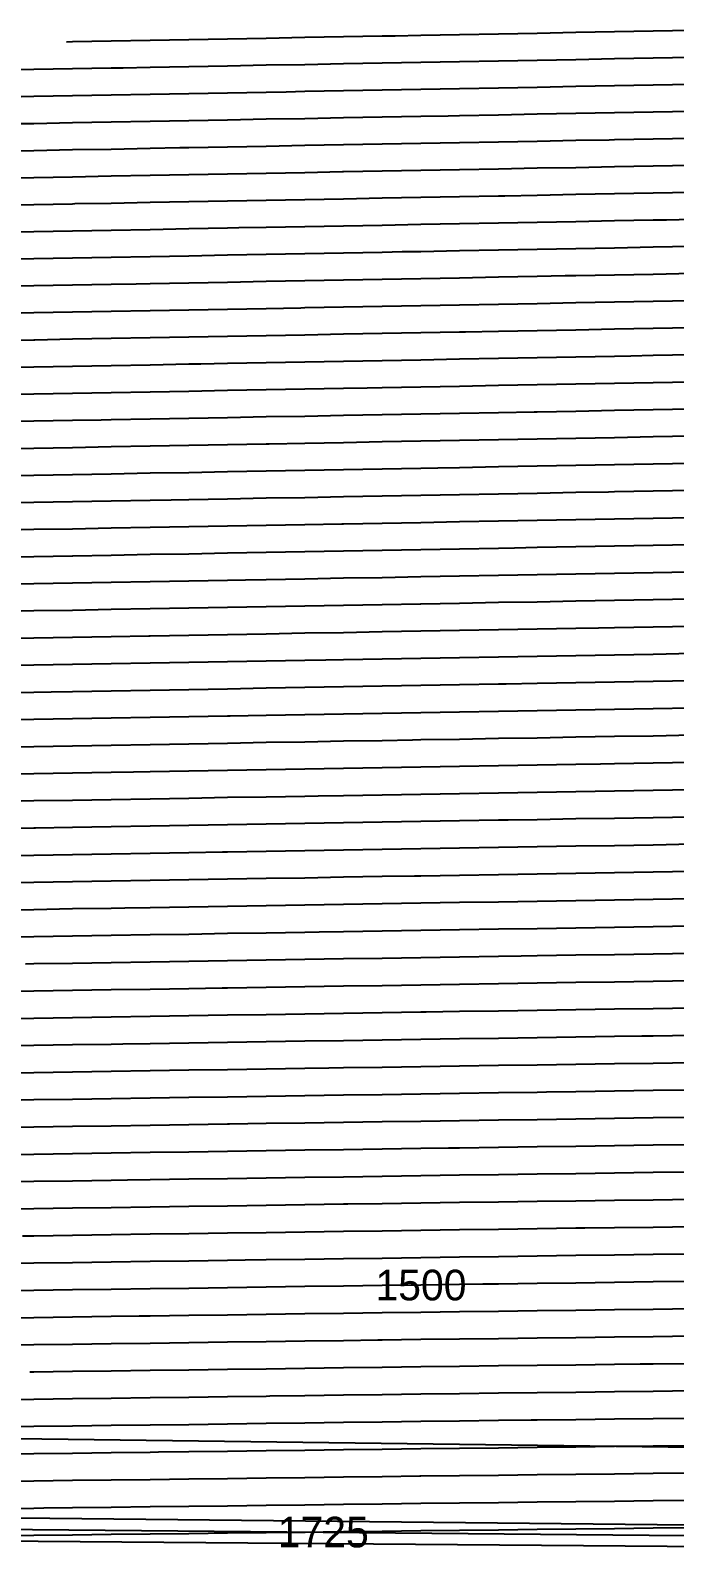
# Model space of a CAD drawing. Header units: metres. Extents: x 228 to 3387, y 31 to 162.
# Drawn here: x 1277.4 to 1330, y 32.7 to 157.2 of the extents above; entities that cross this region are included whole.
import ezdxf
from ezdxf.enums import TextEntityAlignment as Align

# ---------------------------------------------------------------- set-up
doc = ezdxf.new("R2010")
doc.units = ezdxf.units.M
for name, color, linetype in [('Vs_1000', 7, 'Continuous'), ('Vs_1025', 7, 'Continuous'), ('Vs_1050', 7, 'Continuous'), ('Vs_1075', 7, 'Continuous'), ('Vs_1100', 7, 'Continuous'), ('Vs_1125', 7, 'Continuous'), ('Vs_1150', 7, 'Continuous'), ('Vs_1175', 7, 'Continuous'), ('Vs_1200', 7, 'Continuous'), ('Vs_1225', 7, 'Continuous'), ('Vs_1250', 7, 'Continuous'), ('Vs_1275', 7, 'Continuous'), ('Vs_1300', 7, 'Continuous'), ('Vs_1325', 7, 'Continuous'), ('Vs_1350', 7, 'Continuous'), ('Vs_1375', 7, 'Continuous'), ('Vs_1400', 7, 'Continuous'), ('Vs_1425', 7, 'Continuous'), ('Vs_1450', 7, 'Continuous'), ('Vs_1475', 7, 'Continuous'), ('Vs_1500', 7, 'Continuous'), ('Vs_1525', 7, 'Continuous'), ('Vs_1550', 7, 'Continuous'), ('Vs_1575', 7, 'Continuous'), ('Vs_1600', 7, 'Continuous'), ('Vs_1625', 7, 'Continuous'), ('Vs_1650', 7, 'Continuous'), ('Vs_1675', 7, 'Continuous'), ('Vs_1700', 7, 'Continuous'), ('Vs_1725', 7, 'Continuous'), ('Vs_1750', 7, 'Continuous'), ('Vs_350', 7, 'Continuous'), ('Vs_375', 7, 'Continuous'), ('Vs_400', 7, 'Continuous'), ('Vs_425', 7, 'Continuous'), ('Vs_450', 7, 'Continuous'), ('Vs_475', 7, 'Continuous'), ('Vs_500', 7, 'Continuous'), ('Vs_525', 7, 'Continuous'), ('Vs_550', 7, 'Continuous'), ('Vs_575', 7, 'Continuous'), ('Vs_600', 7, 'Continuous'), ('Vs_625', 7, 'Continuous'), ('Vs_650', 7, 'Continuous'), ('Vs_675', 7, 'Continuous'), ('Vs_700', 7, 'Continuous'), ('Vs_725', 7, 'Continuous'), ('Vs_750', 7, 'Continuous'), ('Vs_775', 7, 'Continuous'), ('Vs_800', 7, 'Continuous'), ('Vs_825', 7, 'Continuous'), ('Vs_850', 7, 'Continuous'), ('Vs_875', 7, 'Continuous'), ('Vs_900', 7, 'Continuous'), ('Vs_925', 7, 'Continuous'), ('Vs_950', 7, 'Continuous'), ('Vs_975', 7, 'Continuous')]:
    doc.layers.add(name, color=color, linetype=linetype)

msp = doc.modelspace()

# ---------------------------------------------------------------- linework, layer by layer
at = {"layer": 'Vs_1000'}
msp.add_lwpolyline([(1331.45, 99.68), (1328.29, 99.62), (1325.13, 99.57), (1321.97, 99.52), (1318.81, 99.46), (1315.65, 99.41), (1312.48, 99.35), (1309.32, 99.3), (1308.64, 99.29), (1306.16, 99.24), (1303, 99.19), (1299.84, 99.13), (1296.68, 99.08), (1293.51, 99.02), (1290.35, 98.97), (1287.19, 98.91), (1284.03, 98.86), (1280.87, 98.8), (1277.7, 98.75), (1274.54, 98.69)], dxfattribs=at)
at = {"layer": 'Vs_1025'}
msp.add_lwpolyline([(1331.45, 97.45), (1328.29, 97.4), (1325.13, 97.35), (1323.97, 97.33), (1321.97, 97.29), (1318.81, 97.24), (1315.65, 97.19), (1312.48, 97.13), (1309.32, 97.08), (1306.16, 97.02), (1303, 96.97), (1299.84, 96.91), (1296.68, 96.86), (1293.51, 96.81), (1290.35, 96.75), (1287.19, 96.7), (1285.85, 96.67), (1284.03, 96.64), (1280.87, 96.59), (1277.7, 96.53), (1274.54, 96.48)], dxfattribs=at)
at = {"layer": 'Vs_1050'}
msp.add_lwpolyline([(1331.45, 95.23), (1328.29, 95.17), (1325.13, 95.12), (1321.97, 95.07), (1318.81, 95.02), (1315.65, 94.96), (1312.48, 94.91), (1309.32, 94.86), (1306.16, 94.8), (1303, 94.75), (1300.93, 94.71), (1299.84, 94.69), (1296.68, 94.64), (1293.51, 94.59), (1290.35, 94.53), (1287.19, 94.48), (1284.03, 94.42), (1280.87, 94.37), (1277.7, 94.32), (1274.54, 94.26)], dxfattribs=at)
at = {"layer": 'Vs_1075'}
msp.add_lwpolyline([(1331.45, 93), (1328.29, 92.95), (1325.13, 92.9), (1321.97, 92.85), (1318.81, 92.79), (1316.44, 92.75), (1315.65, 92.74), (1312.48, 92.69), (1309.32, 92.63), (1306.16, 92.58), (1303, 92.53), (1299.84, 92.47), (1296.68, 92.42), (1293.51, 92.37), (1290.35, 92.31), (1287.19, 92.26), (1284.03, 92.21), (1280.87, 92.15), (1277.84, 92.1), (1277.7, 92.1), (1274.54, 92.04)], dxfattribs=at)
at = {"layer": 'Vs_1100'}
msp.add_lwpolyline([(1331.45, 90.78), (1328.29, 90.72), (1325.13, 90.67), (1321.97, 90.62), (1318.81, 90.57), (1315.65, 90.52), (1312.48, 90.46), (1309.32, 90.41), (1306.16, 90.36), (1303, 90.31), (1299.84, 90.25), (1296.68, 90.2), (1293.51, 90.15), (1293.1, 90.14), (1290.35, 90.09), (1287.19, 90.04), (1284.03, 89.99), (1280.87, 89.93), (1277.7, 89.88), (1274.54, 89.83)], dxfattribs=at)
at = {"layer": 'Vs_1125'}
msp.add_lwpolyline([(1331.45, 88.55), (1328.29, 88.5), (1325.13, 88.45), (1321.97, 88.4), (1318.81, 88.34), (1315.65, 88.29), (1312.48, 88.24), (1309.32, 88.19), (1308.79, 88.18), (1306.16, 88.14), (1303, 88.09), (1299.84, 88.03), (1296.68, 87.98), (1293.51, 87.93), (1290.35, 87.87), (1287.19, 87.82), (1284.03, 87.77), (1280.87, 87.72), (1277.7, 87.66), (1274.54, 87.61)], dxfattribs=at)
at = {"layer": 'Vs_1150'}
msp.add_lwpolyline([(1331.45, 86.32), (1328.29, 86.27), (1325.13, 86.22), (1325.13, 86.22), (1321.97, 86.17), (1318.81, 86.12), (1315.65, 86.07), (1312.48, 86.02), (1309.32, 85.97), (1306.16, 85.91), (1303, 85.86), (1299.84, 85.81), (1296.68, 85.76), (1293.51, 85.71), (1290.35, 85.65), (1287.19, 85.6), (1285.14, 85.57), (1284.03, 85.55), (1280.87, 85.5), (1277.7, 85.44), (1274.54, 85.39)], dxfattribs=at)
at = {"layer": 'Vs_1175'}
msp.add_lwpolyline([(1331.45, 84.09), (1328.29, 84.04), (1325.13, 83.99), (1321.97, 83.94), (1318.81, 83.89), (1315.65, 83.84), (1312.48, 83.79), (1309.32, 83.74), (1306.16, 83.69), (1303, 83.64), (1301.01, 83.61), (1299.84, 83.59), (1296.68, 83.54), (1293.51, 83.49), (1290.35, 83.43), (1287.19, 83.38), (1284.03, 83.33), (1280.87, 83.28), (1277.7, 83.23), (1274.54, 83.17)], dxfattribs=at)
at = {"layer": 'Vs_1200'}
msp.add_lwpolyline([(1331.45, 81.86), (1328.29, 81.82), (1325.13, 81.77), (1321.97, 81.72), (1318.81, 81.67), (1317.51, 81.65), (1315.65, 81.62), (1312.48, 81.57), (1309.32, 81.52), (1306.16, 81.47), (1303, 81.42), (1299.84, 81.37), (1296.68, 81.32), (1293.51, 81.26), (1290.35, 81.21), (1287.19, 81.16), (1284.03, 81.11), (1280.87, 81.06), (1277.7, 81.01), (1277.02, 80.99)], dxfattribs=at)
at = {"layer": 'Vs_1225'}
msp.add_lwpolyline([(1331.45, 79.64), (1328.29, 79.59), (1325.13, 79.54), (1321.97, 79.49), (1318.81, 79.44), (1315.65, 79.39), (1312.48, 79.34), (1309.32, 79.29), (1306.16, 79.24), (1303, 79.19), (1299.84, 79.14), (1296.68, 79.09), (1293.51, 79.04), (1293.07, 79.04), (1290.35, 78.99), (1287.19, 78.94), (1284.03, 78.89), (1280.87, 78.84), (1277.7, 78.79), (1274.54, 78.74)], dxfattribs=at)
at = {"layer": 'Vs_1250'}
msp.add_lwpolyline([(1331.45, 77.41), (1328.29, 77.36), (1325.13, 77.31), (1321.97, 77.26), (1318.81, 77.22), (1315.65, 77.17), (1312.48, 77.12), (1309.74, 77.08), (1309.32, 77.07), (1306.16, 77.02), (1303, 76.97), (1299.84, 76.92), (1296.68, 76.87), (1293.51, 76.82), (1290.35, 76.77), (1287.19, 76.72), (1284.03, 76.67), (1280.87, 76.62), (1277.7, 76.57), (1274.54, 76.52)], dxfattribs=at)
at = {"layer": 'Vs_1275'}
msp.add_lwpolyline([(1331.45, 75.18), (1328.29, 75.13), (1327.37, 75.12), (1325.13, 75.08), (1321.97, 75.04), (1318.81, 74.99), (1315.65, 74.94), (1312.48, 74.89), (1309.32, 74.84), (1306.16, 74.79), (1303, 74.75), (1299.84, 74.7), (1296.68, 74.65), (1293.51, 74.6), (1290.35, 74.55), (1287.19, 74.5), (1284.97, 74.46), (1284.03, 74.45), (1280.87, 74.4), (1277.7, 74.35), (1274.54, 74.3)], dxfattribs=at)
at = {"layer": 'Vs_1300'}
msp.add_lwpolyline([(1331.45, 72.94), (1328.29, 72.9), (1325.13, 72.85), (1321.97, 72.81), (1318.81, 72.76), (1315.65, 72.71), (1312.48, 72.67), (1309.32, 72.62), (1306.16, 72.57), (1303, 72.52), (1301.8, 72.5), (1299.84, 72.47), (1296.68, 72.42), (1293.51, 72.37), (1290.35, 72.33), (1287.19, 72.28), (1284.03, 72.23), (1280.87, 72.18), (1277.7, 72.13), (1274.54, 72.08)], dxfattribs=at)
at = {"layer": 'Vs_1325'}
msp.add_lwpolyline([(1331.45, 70.71), (1328.29, 70.67), (1325.13, 70.62), (1321.97, 70.58), (1319.56, 70.54), (1318.81, 70.53), (1315.65, 70.49), (1312.48, 70.44), (1309.32, 70.39), (1306.16, 70.34), (1303, 70.3), (1299.84, 70.25), (1296.68, 70.2), (1293.51, 70.15), (1290.35, 70.1), (1287.19, 70.05), (1284.03, 70), (1280.87, 69.96), (1277.7, 69.91), (1276.66, 69.89)], dxfattribs=at)
at = {"layer": 'Vs_1350'}
msp.add_lwpolyline([(1331.45, 68.48), (1328.29, 68.44), (1325.13, 68.39), (1321.97, 68.35), (1318.81, 68.3), (1315.65, 68.26), (1312.48, 68.21), (1309.32, 68.16), (1306.16, 68.12), (1303, 68.07), (1299.84, 68.02), (1296.68, 67.98), (1293.68, 67.93), (1293.51, 67.93), (1290.35, 67.88), (1287.19, 67.83), (1284.03, 67.78), (1280.87, 67.73), (1277.7, 67.68), (1274.54, 67.64)], dxfattribs=at)
at = {"layer": 'Vs_1375'}
msp.add_lwpolyline([(1331.45, 66.25), (1328.29, 66.21), (1325.13, 66.16), (1321.97, 66.12), (1318.81, 66.07), (1315.65, 66.03), (1312.48, 65.98), (1311.56, 65.97), (1309.32, 65.94), (1306.16, 65.89), (1303, 65.84), (1299.84, 65.8), (1296.68, 65.75), (1293.51, 65.7), (1290.35, 65.66), (1287.19, 65.61), (1284.03, 65.56), (1280.87, 65.51), (1277.7, 65.46), (1274.54, 65.42)], dxfattribs=at)
at = {"layer": 'Vs_1400'}
msp.add_lwpolyline([(1330.87, 64.01), (1328.29, 63.98), (1325.13, 63.93), (1321.97, 63.89), (1318.81, 63.84), (1315.65, 63.8), (1312.48, 63.76), (1309.32, 63.71), (1306.16, 63.66), (1303, 63.62), (1299.84, 63.57), (1296.68, 63.53), (1293.51, 63.48), (1290.35, 63.43), (1287.19, 63.38), (1285.34, 63.36), (1284.03, 63.34), (1280.87, 63.29), (1277.7, 63.24), (1274.54, 63.19)], dxfattribs=at)
at = {"layer": 'Vs_1425'}
msp.add_lwpolyline([(1331.45, 61.79), (1328.29, 61.74), (1325.13, 61.7), (1321.97, 61.66), (1318.81, 61.61), (1315.65, 61.57), (1312.48, 61.53), (1309.32, 61.48), (1306.16, 61.44), (1303.36, 61.4), (1303, 61.39), (1299.84, 61.35), (1296.68, 61.3), (1293.51, 61.25), (1290.35, 61.21), (1287.19, 61.16), (1284.03, 61.11), (1280.87, 61.07), (1277.7, 61.02), (1274.54, 60.97)], dxfattribs=at)
at = {"layer": 'Vs_1450'}
msp.add_lwpolyline([(1331.45, 59.55), (1328.29, 59.51), (1325.13, 59.47), (1322.71, 59.44), (1321.97, 59.43), (1318.81, 59.38), (1315.65, 59.34), (1312.48, 59.3), (1309.32, 59.25), (1306.16, 59.21), (1303, 59.16), (1299.84, 59.12), (1296.68, 59.07), (1293.51, 59.03), (1290.35, 58.98), (1287.19, 58.94), (1284.03, 58.89), (1280.87, 58.84), (1277.7, 58.8), (1276.77, 58.78)], dxfattribs=at)
at = {"layer": 'Vs_1475'}
msp.add_lwpolyline([(1331.45, 57.32), (1328.29, 57.28), (1325.13, 57.24), (1321.97, 57.2), (1318.81, 57.15), (1315.65, 57.11), (1312.48, 57.07), (1309.32, 57.03), (1306.16, 56.98), (1303, 56.94), (1299.84, 56.89), (1296.68, 56.85), (1294.95, 56.82), (1293.51, 56.8), (1290.35, 56.76), (1287.19, 56.71), (1284.03, 56.67), (1280.87, 56.62), (1277.7, 56.58), (1274.54, 56.53)], dxfattribs=at)
at = {"layer": 'Vs_1500'}
msp.add_lwpolyline([(1331.45, 55.09), (1328.29, 55.05), (1325.13, 55.01), (1321.97, 54.96), (1318.81, 54.92), (1315.65, 54.88), (1314.36, 54.86), (1312.48, 54.84), (1309.32, 54.8), (1306.16, 54.75), (1303, 54.71), (1299.84, 54.67), (1296.68, 54.62), (1293.51, 54.58), (1290.35, 54.53), (1287.19, 54.49), (1284.03, 54.44), (1280.87, 54.4), (1277.7, 54.35), (1274.54, 54.31)], dxfattribs=at)
at = {"layer": 'Vs_1525'}
msp.add_lwpolyline([(1331.45, 52.85), (1328.29, 52.81), (1325.13, 52.77), (1321.97, 52.73), (1318.81, 52.69), (1315.65, 52.65), (1312.48, 52.61), (1309.32, 52.57), (1306.16, 52.53), (1303, 52.48), (1299.84, 52.44), (1296.68, 52.4), (1293.51, 52.35), (1290.35, 52.31), (1287.19, 52.26), (1286.3, 52.25), (1284.03, 52.22), (1280.87, 52.17), (1277.7, 52.13), (1274.54, 52.08)], dxfattribs=at)
at = {"layer": 'Vs_1550'}
msp.add_lwpolyline([(1331.45, 50.62), (1328.29, 50.58), (1325.13, 50.54), (1321.97, 50.5), (1318.81, 50.46), (1315.65, 50.42), (1312.48, 50.38), (1309.32, 50.34), (1306.16, 50.3), (1305.79, 50.29), (1303, 50.25), (1299.84, 50.21), (1296.68, 50.17), (1293.51, 50.13), (1290.35, 50.08), (1287.19, 50.04), (1284.03, 49.99), (1280.87, 49.95), (1277.7, 49.91), (1274.54, 49.86)], dxfattribs=at)
at = {"layer": 'Vs_1575'}
msp.add_lwpolyline([(1331.45, 48.38), (1328.29, 48.34), (1327.21, 48.33), (1325.13, 48.31), (1321.97, 48.27), (1318.81, 48.23), (1315.65, 48.19), (1312.48, 48.15), (1309.32, 48.11), (1306.16, 48.07), (1303, 48.03), (1299.84, 47.98), (1296.68, 47.94), (1293.51, 47.9), (1290.35, 47.86), (1287.19, 47.81), (1284.03, 47.77), (1280.87, 47.73), (1277.7, 47.68), (1277.37, 47.68)], dxfattribs=at)
at = {"layer": 'Vs_1600'}
for points in [[(1331.45, 46.15), (1328.29, 46.11), (1325.13, 46.07), (1321.97, 46.04), (1318.81, 46), (1315.65, 45.96), (1312.48, 45.92), (1309.32, 45.88), (1306.16, 45.84), (1303, 45.8), (1299.84, 45.76), (1296.97, 45.72), (1296.68, 45.71), (1293.51, 45.67), (1290.35, 45.63), (1287.19, 45.59), (1284.03, 45.55), (1280.87, 45.5), (1277.7, 45.46), (1274.54, 45.42)], [(1154.75, 43.81), (1740.73, 36.33)]]:
    msp.add_lwpolyline(points, dxfattribs=at)
at = {"layer": 'Vs_1625'}
msp.add_lwpolyline([(1331.45, 43.91), (1328.29, 43.88), (1325.13, 43.84), (1321.97, 43.8), (1318.81, 43.76), (1318.32, 43.76), (1315.65, 43.73), (1312.48, 43.69), (1309.32, 43.65), (1306.16, 43.61), (1303, 43.57), (1299.84, 43.53), (1296.68, 43.49), (1293.51, 43.45), (1290.35, 43.4), (1287.19, 43.36), (1284.03, 43.32), (1280.87, 43.28), (1277.7, 43.24), (1274.54, 43.19)], dxfattribs=at)
at = {"layer": 'Vs_1650'}
msp.add_lwpolyline([(1331.45, 41.68), (1328.29, 41.64), (1325.13, 41.61), (1321.97, 41.57), (1318.81, 41.53), (1315.65, 41.49), (1312.48, 41.46), (1309.32, 41.42), (1306.16, 41.38), (1303, 41.34), (1299.84, 41.3), (1296.68, 41.26), (1293.51, 41.22), (1290.35, 41.18), (1287.89, 41.15), (1287.19, 41.14), (1284.03, 41.1), (1280.87, 41.05), (1277.7, 41.01), (1274.54, 40.97)], dxfattribs=at)
at = {"layer": 'Vs_1675'}
msp.add_lwpolyline([(1331.45, 39.44), (1328.29, 39.41), (1325.13, 39.37), (1321.97, 39.34), (1318.81, 39.3), (1315.65, 39.26), (1312.48, 39.23), (1309.32, 39.19), (1309.22, 39.19), (1306.16, 39.15), (1303, 39.11), (1299.84, 39.07), (1296.68, 39.03), (1293.51, 38.99), (1290.35, 38.95), (1287.19, 38.91), (1284.03, 38.87), (1280.87, 38.83), (1277.7, 38.79), (1274.54, 38.75)], dxfattribs=at)
at = {"layer": 'Vs_1700'}
for points in [[(1245.04, 36.13), (1571.45, 32.72)], [(1331.45, 37.2), (1328.29, 37.17), (1325.13, 37.14), (1321.97, 37.1), (1318.81, 37.07), (1315.65, 37.03), (1312.48, 36.99), (1309.32, 36.96), (1306.16, 36.92), (1303, 36.88), (1299.84, 36.84), (1296.68, 36.8), (1293.51, 36.76), (1290.35, 36.72), (1287.19, 36.68), (1284.03, 36.64), (1280.87, 36.6), (1278.51, 36.57), (1277.7, 36.56), (1274.54, 36.52)]]:
    msp.add_lwpolyline(points, dxfattribs=at)
at = {"layer": 'Vs_1725'}
for points in [[(228, 44.54), (1301.34, 34.63)], [(1331.45, 34.97), (1328.29, 34.94), (1325.13, 34.9), (1321.97, 34.87), (1318.81, 34.83), (1315.65, 34.8), (1312.48, 34.76), (1309.32, 34.73), (1306.16, 34.69), (1303, 34.65), (1301.34, 34.63)], [(1301.34, 34.63), (1299.86, 34.61), (1299.84, 34.61), (1296.68, 34.57), (1293.51, 34.54), (1290.35, 34.5), (1287.19, 34.46), (1284.03, 34.42), (1280.87, 34.38), (1277.7, 34.34), (1274.54, 34.3)], [(1301.34, 34.63), (1508.34, 32.72)]]:
    msp.add_lwpolyline(points, dxfattribs=at)
at = {"layer": 'Vs_1750'}
msp.add_lwpolyline([(228, 42.32), (1376.52, 33.09)], dxfattribs=at)
at = {"layer": 'Vs_350'}
msp.add_lwpolyline([(1331.45, 157.22), (1328.29, 157.16), (1325.13, 157.1), (1321.97, 157.05), (1318.81, 156.99), (1315.65, 156.93), (1312.48, 156.87), (1309.32, 156.81), (1307.2, 156.77), (1306.16, 156.75), (1303, 156.7), (1299.84, 156.64), (1296.68, 156.58), (1293.51, 156.52), (1290.35, 156.46), (1287.19, 156.41), (1284.03, 156.35), (1280.87, 156.29), (1280.36, 156.28)], dxfattribs=at)
at = {"layer": 'Vs_375'}
msp.add_lwpolyline([(1331.45, 155.02), (1328.29, 154.96), (1325.13, 154.9), (1321.97, 154.84), (1320.38, 154.81), (1318.81, 154.78), (1315.65, 154.73), (1312.48, 154.67), (1309.32, 154.61), (1306.16, 154.55), (1303, 154.49), (1299.84, 154.43), (1296.68, 154.38), (1293.51, 154.32), (1290.35, 154.26), (1287.19, 154.2), (1285.01, 154.16), (1284.03, 154.14), (1280.87, 154.08), (1277.7, 154.03), (1274.54, 153.97)], dxfattribs=at)
at = {"layer": 'Vs_400'}
msp.add_lwpolyline([(1331.45, 152.82), (1328.29, 152.76), (1325.13, 152.7), (1321.97, 152.64), (1318.81, 152.58), (1315.65, 152.52), (1312.48, 152.46), (1309.32, 152.4), (1306.16, 152.35), (1303, 152.29), (1299.84, 152.23), (1298.32, 152.2), (1296.68, 152.17), (1293.51, 152.11), (1290.35, 152.05), (1287.19, 152), (1284.03, 151.94), (1280.87, 151.88), (1277.7, 151.82), (1274.54, 151.76)], dxfattribs=at)
at = {"layer": 'Vs_425'}
msp.add_lwpolyline([(1331.45, 150.61), (1328.29, 150.55), (1325.13, 150.49), (1321.97, 150.44), (1318.81, 150.38), (1315.65, 150.32), (1312.48, 150.26), (1311.54, 150.24), (1309.32, 150.2), (1306.16, 150.14), (1303, 150.08), (1299.84, 150.02), (1296.68, 149.97), (1293.51, 149.91), (1290.35, 149.85), (1287.19, 149.79), (1284.03, 149.73), (1280.87, 149.67), (1277.7, 149.61), (1276.26, 149.59)], dxfattribs=at)
at = {"layer": 'Vs_450'}
msp.add_lwpolyline([(1331.45, 148.41), (1328.29, 148.35), (1325.13, 148.29), (1324.7, 148.28), (1321.97, 148.23), (1318.81, 148.17), (1315.65, 148.11), (1312.48, 148.05), (1309.32, 147.99), (1306.16, 147.94), (1303, 147.88), (1299.84, 147.82), (1296.68, 147.76), (1293.51, 147.7), (1290.35, 147.64), (1289.62, 147.63), (1287.19, 147.58), (1284.03, 147.52), (1280.87, 147.47), (1277.7, 147.41), (1274.54, 147.35)], dxfattribs=at)
at = {"layer": 'Vs_475'}
msp.add_lwpolyline([(1331.45, 146.2), (1328.29, 146.14), (1325.13, 146.08), (1321.97, 146.02), (1318.81, 145.97), (1315.65, 145.91), (1312.48, 145.85), (1309.32, 145.79), (1306.16, 145.73), (1303, 145.67), (1302.91, 145.67), (1299.84, 145.61), (1296.68, 145.55), (1293.51, 145.49), (1290.35, 145.43), (1287.19, 145.38), (1284.03, 145.32), (1280.87, 145.26), (1277.7, 145.2), (1274.54, 145.14)], dxfattribs=at)
at = {"layer": 'Vs_500'}
msp.add_lwpolyline([(1331.45, 144), (1328.29, 143.94), (1325.13, 143.88), (1321.97, 143.82), (1318.81, 143.76), (1316.16, 143.71), (1315.65, 143.7), (1312.48, 143.64), (1309.32, 143.58), (1306.16, 143.52), (1303, 143.46), (1299.84, 143.4), (1296.68, 143.34), (1293.51, 143.29), (1290.35, 143.23), (1287.19, 143.17), (1284.03, 143.11), (1281.06, 143.06), (1280.87, 143.05), (1277.7, 142.99), (1274.54, 142.93)], dxfattribs=at)
at = {"layer": 'Vs_525'}
msp.add_lwpolyline([(1331.45, 141.79), (1329.36, 141.75), (1328.29, 141.73), (1325.13, 141.67), (1321.97, 141.61), (1318.81, 141.55), (1315.65, 141.49), (1312.48, 141.43), (1309.32, 141.37), (1306.16, 141.31), (1303, 141.25), (1299.84, 141.2), (1296.68, 141.14), (1294.44, 141.1), (1293.51, 141.08), (1290.35, 141.02), (1287.19, 140.96), (1284.03, 140.9), (1280.87, 140.84), (1277.7, 140.79), (1274.54, 140.73)], dxfattribs=at)
at = {"layer": 'Vs_550'}
msp.add_lwpolyline([(1331.45, 139.58), (1328.29, 139.52), (1325.13, 139.46), (1321.97, 139.4), (1318.81, 139.34), (1315.65, 139.28), (1312.48, 139.22), (1309.32, 139.16), (1307.78, 139.14), (1306.16, 139.11), (1303, 139.05), (1299.84, 138.99), (1296.68, 138.93), (1293.51, 138.87), (1290.35, 138.81), (1287.19, 138.75), (1284.03, 138.69), (1280.87, 138.64), (1277.7, 138.58), (1274.54, 138.52)], dxfattribs=at)
at = {"layer": 'Vs_575'}
msp.add_lwpolyline([(1331.45, 137.37), (1328.29, 137.31), (1325.13, 137.25), (1321.97, 137.19), (1321.11, 137.18), (1318.81, 137.13), (1315.65, 137.07), (1312.48, 137.01), (1309.32, 136.96), (1306.16, 136.9), (1303, 136.84), (1299.84, 136.78), (1296.68, 136.72), (1293.51, 136.66), (1290.35, 136.6), (1287.19, 136.54), (1286.07, 136.52), (1284.03, 136.48), (1280.87, 136.43), (1277.7, 136.37), (1274.54, 136.31)], dxfattribs=at)
at = {"layer": 'Vs_600'}
msp.add_lwpolyline([(1331.45, 135.16), (1328.29, 135.1), (1325.13, 135.04), (1321.97, 134.98), (1318.81, 134.92), (1315.65, 134.86), (1312.48, 134.8), (1309.32, 134.75), (1306.16, 134.69), (1303, 134.63), (1299.84, 134.57), (1299.52, 134.56), (1296.68, 134.51), (1293.51, 134.45), (1290.35, 134.39), (1287.19, 134.33), (1284.03, 134.28), (1280.87, 134.22), (1277.7, 134.16), (1274.54, 134.1)], dxfattribs=at)
at = {"layer": 'Vs_625'}
msp.add_lwpolyline([(1331.45, 132.95), (1328.29, 132.89), (1325.13, 132.83), (1321.97, 132.77), (1318.81, 132.71), (1315.65, 132.65), (1312.97, 132.6), (1312.48, 132.59), (1309.32, 132.53), (1306.16, 132.48), (1303, 132.42), (1299.84, 132.36), (1296.68, 132.3), (1293.51, 132.24), (1290.35, 132.18), (1287.19, 132.12), (1284.03, 132.07), (1280.87, 132.01), (1277.78, 131.95), (1277.7, 131.95), (1274.54, 131.89)], dxfattribs=at)
at = {"layer": 'Vs_650'}
msp.add_lwpolyline([(1331.45, 130.74), (1328.29, 130.68), (1326.46, 130.64), (1325.13, 130.62), (1321.97, 130.56), (1318.81, 130.5), (1315.65, 130.44), (1312.48, 130.38), (1309.32, 130.32), (1306.16, 130.26), (1303, 130.21), (1299.84, 130.15), (1296.68, 130.09), (1293.51, 130.03), (1291.34, 129.99), (1290.35, 129.97), (1287.19, 129.91), (1284.03, 129.85), (1280.87, 129.8), (1277.7, 129.74), (1274.54, 129.68)], dxfattribs=at)
at = {"layer": 'Vs_675'}
msp.add_lwpolyline([(1331.45, 128.52), (1328.29, 128.46), (1325.13, 128.41), (1321.97, 128.35), (1318.81, 128.29), (1315.65, 128.23), (1312.48, 128.17), (1309.32, 128.11), (1306.16, 128.05), (1304.92, 128.03), (1303, 127.99), (1299.84, 127.94), (1296.68, 127.88), (1293.51, 127.82), (1290.35, 127.76), (1287.19, 127.7), (1284.03, 127.64), (1280.87, 127.59), (1277.7, 127.53), (1274.54, 127.47)], dxfattribs=at)
at = {"layer": 'Vs_700'}
msp.add_lwpolyline([(1331.45, 126.31), (1328.29, 126.25), (1325.13, 126.19), (1321.97, 126.13), (1318.81, 126.07), (1318.56, 126.07), (1315.65, 126.02), (1312.48, 125.96), (1309.32, 125.9), (1306.16, 125.84), (1303, 125.78), (1299.84, 125.72), (1296.68, 125.67), (1293.51, 125.61), (1290.35, 125.55), (1287.19, 125.49), (1284.03, 125.43), (1283.19, 125.42), (1280.87, 125.37), (1277.7, 125.32), (1274.54, 125.26)], dxfattribs=at)
at = {"layer": 'Vs_725'}
msp.add_lwpolyline([(1331.45, 124.09), (1328.29, 124.04), (1325.13, 123.98), (1321.97, 123.92), (1318.81, 123.86), (1315.65, 123.8), (1312.48, 123.74), (1309.32, 123.69), (1306.16, 123.63), (1303, 123.57), (1299.84, 123.51), (1296.91, 123.46), (1296.68, 123.45), (1293.51, 123.39), (1290.35, 123.34), (1287.19, 123.28), (1284.03, 123.22), (1280.87, 123.16), (1277.7, 123.1), (1274.54, 123.05)], dxfattribs=at)
at = {"layer": 'Vs_750'}
msp.add_lwpolyline([(1331.45, 121.88), (1328.29, 121.82), (1325.13, 121.76), (1321.97, 121.7), (1318.81, 121.65), (1315.65, 121.59), (1312.48, 121.53), (1310.71, 121.5), (1309.32, 121.47), (1306.16, 121.41), (1303, 121.36), (1299.84, 121.3), (1296.68, 121.24), (1293.51, 121.18), (1290.35, 121.12), (1287.19, 121.07), (1284.03, 121.01), (1280.87, 120.95), (1277.7, 120.89), (1275.06, 120.84)], dxfattribs=at)
at = {"layer": 'Vs_775'}
msp.add_lwpolyline([(1331.45, 119.66), (1328.29, 119.6), (1325.13, 119.55), (1324.64, 119.54), (1321.97, 119.49), (1318.81, 119.43), (1315.65, 119.37), (1312.48, 119.32), (1309.32, 119.26), (1306.16, 119.2), (1303, 119.14), (1299.84, 119.08), (1296.68, 119.03), (1293.51, 118.97), (1290.35, 118.91), (1288.91, 118.88), (1287.19, 118.85), (1284.03, 118.8), (1280.87, 118.74), (1277.7, 118.68), (1274.54, 118.62)], dxfattribs=at)
at = {"layer": 'Vs_800'}
msp.add_lwpolyline([(1331.45, 117.44), (1328.29, 117.39), (1325.13, 117.33), (1321.97, 117.27), (1318.81, 117.21), (1315.65, 117.16), (1312.48, 117.1), (1309.32, 117.04), (1306.16, 116.98), (1303, 116.93), (1302.86, 116.92), (1299.84, 116.87), (1296.68, 116.81), (1293.51, 116.75), (1290.35, 116.7), (1287.19, 116.64), (1284.03, 116.58), (1280.87, 116.52), (1277.7, 116.47), (1274.54, 116.41)], dxfattribs=at)
at = {"layer": 'Vs_825'}
msp.add_lwpolyline([(1331.45, 115.23), (1328.29, 115.17), (1325.13, 115.11), (1321.97, 115.06), (1318.81, 115), (1316.97, 114.96), (1315.65, 114.94), (1312.48, 114.88), (1309.32, 114.83), (1306.16, 114.77), (1303, 114.71), (1299.84, 114.65), (1296.68, 114.6), (1293.51, 114.54), (1290.35, 114.48), (1287.19, 114.43), (1284.03, 114.37), (1280.9, 114.31), (1280.87, 114.31), (1277.7, 114.25), (1274.54, 114.2)], dxfattribs=at)
at = {"layer": 'Vs_850'}
msp.add_lwpolyline([(1331.32, 113.01), (1328.29, 112.95), (1325.13, 112.89), (1321.97, 112.84), (1318.81, 112.78), (1315.65, 112.72), (1312.48, 112.67), (1309.32, 112.61), (1306.16, 112.55), (1303, 112.5), (1299.84, 112.44), (1296.68, 112.38), (1295, 112.35), (1293.51, 112.32), (1290.35, 112.27), (1287.19, 112.21), (1284.03, 112.15), (1280.87, 112.1), (1277.7, 112.04), (1274.54, 111.98)], dxfattribs=at)
at = {"layer": 'Vs_875'}
msp.add_lwpolyline([(1331.45, 110.79), (1328.29, 110.73), (1325.13, 110.68), (1321.97, 110.62), (1318.81, 110.56), (1315.65, 110.51), (1312.48, 110.45), (1309.32, 110.39), (1309.28, 110.39), (1306.16, 110.34), (1303, 110.28), (1299.84, 110.22), (1296.68, 110.17), (1293.51, 110.11), (1290.35, 110.05), (1287.19, 110), (1284.03, 109.94), (1280.87, 109.88), (1277.7, 109.83), (1274.54, 109.77)], dxfattribs=at)
at = {"layer": 'Vs_900'}
msp.add_lwpolyline([(1331.45, 108.57), (1328.29, 108.51), (1325.13, 108.46), (1323.82, 108.43), (1321.97, 108.4), (1318.81, 108.34), (1315.65, 108.29), (1312.48, 108.23), (1309.32, 108.17), (1306.16, 108.12), (1303, 108.06), (1299.84, 108.01), (1296.68, 107.95), (1293.51, 107.89), (1290.35, 107.84), (1287.19, 107.78), (1287.1, 107.78), (1284.03, 107.72), (1280.87, 107.67), (1277.7, 107.61), (1274.54, 107.55)], dxfattribs=at)
at = {"layer": 'Vs_925'}
msp.add_lwpolyline([(1331.45, 106.35), (1328.29, 106.29), (1325.13, 106.23), (1321.97, 106.18), (1318.81, 106.12), (1315.65, 106.07), (1312.48, 106.01), (1309.32, 105.96), (1306.16, 105.9), (1303, 105.84), (1301.55, 105.82), (1299.84, 105.79), (1296.68, 105.73), (1293.51, 105.68), (1290.35, 105.62), (1287.19, 105.56), (1284.03, 105.51), (1280.87, 105.45), (1277.7, 105.4), (1274.54, 105.34)], dxfattribs=at)
at = {"layer": 'Vs_950'}
msp.add_lwpolyline([(1331.45, 104.12), (1328.29, 104.07), (1325.13, 104.01), (1321.97, 103.96), (1318.81, 103.9), (1316.27, 103.86), (1315.65, 103.85), (1312.48, 103.79), (1309.32, 103.74), (1306.16, 103.68), (1303, 103.63), (1299.84, 103.57), (1296.68, 103.52), (1293.51, 103.46), (1290.35, 103.4), (1287.19, 103.35), (1284.03, 103.29), (1280.87, 103.24), (1279.13, 103.21), (1277.7, 103.18), (1274.54, 103.13)], dxfattribs=at)
at = {"layer": 'Vs_975'}
msp.add_lwpolyline([(1331.41, 101.9), (1328.29, 101.85), (1325.13, 101.79), (1321.97, 101.74), (1318.81, 101.68), (1315.65, 101.63), (1312.48, 101.57), (1309.32, 101.52), (1306.16, 101.46), (1303, 101.41), (1299.84, 101.35), (1296.68, 101.3), (1293.74, 101.25), (1293.51, 101.24), (1290.35, 101.19), (1287.19, 101.13), (1284.03, 101.08), (1280.87, 101.02), (1277.7, 100.97), (1274.54, 100.91)], dxfattribs=at)

# ---------------------------------------------------------------- texts
at = {"layer": 'Vs_1500'}
msp.add_text('1500', height=2.5, dxfattribs=at).set_placement((1309.32, 54.8), align=Align.MIDDLE_CENTER)
at = {"layer": 'Vs_1725'}
msp.add_text('1725', height=2.5, dxfattribs=at).set_placement((1301.34, 34.63), align=Align.MIDDLE_CENTER)

doc.saveas('drawing.dxf')
